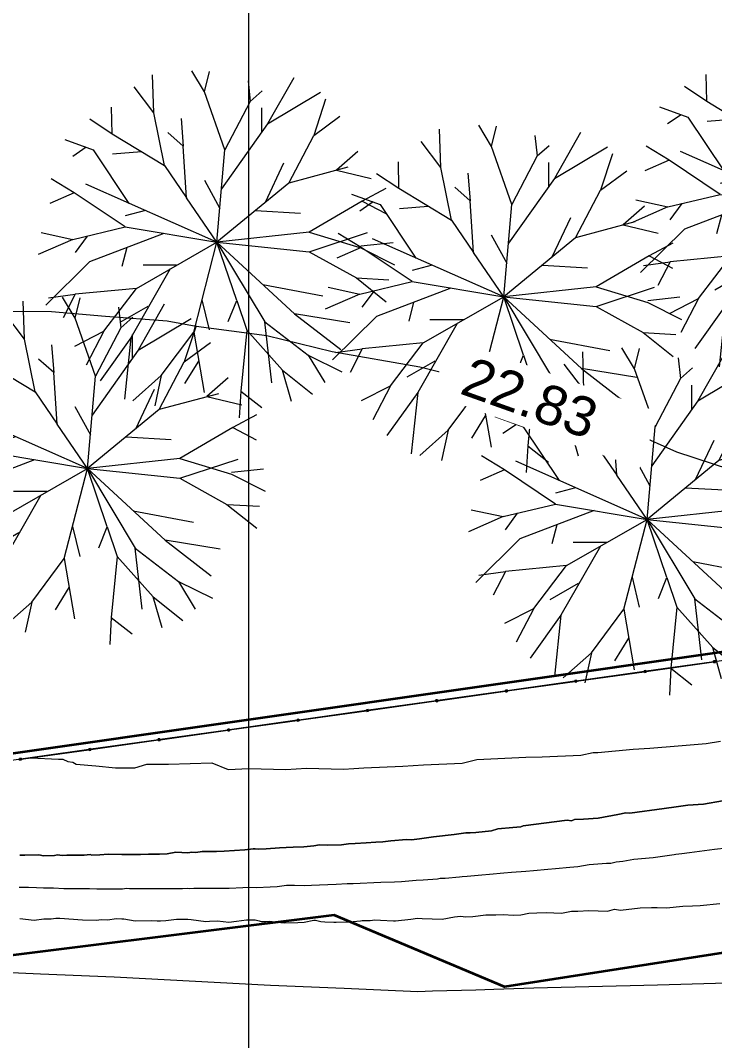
# Model space of a CAD drawing. Header units: metres. Extents: x -207 to 292, y -187 to 169.
# Drawn here: x -6.77 to 13.04, y -164.63 to -135.5 of the extents above; entities that cross this region are included whole.
import ezdxf

# ---------------------------------------------------------------- set-up
doc = ezdxf.new("R2010")
doc.units = ezdxf.units.M
doc.linetypes.add('IMPORT-IMPORT-LÍMITE2 _2_', pattern=[36.83, 6.35, -2.54, 0, -2.54, 25.4, 0, 0, 0])
for name, color, linetype, lineweight in [('A-GLAZ-CWMG', 7, 'Continuous', 9), ('ACHURADO', 7, 'Continuous', 9), ('arboles y arbustos', 7, 'Continuous', 9), ('C-TOPO', 7, 'Continuous', 9), ('C-TOPO-LABL', 7, 'Continuous', 9), ('C-TOPO-MAJR', 7, 'Continuous', 35), ('grilla', 7, 'Continuous', 9), ('linea costa', 7, 'Continuous', 35), ('linea propiedad', 7, 'IMPORT-IMPORT-LÍMITE2 _2_', 35)]:
    doc.layers.add(name, color=color, linetype=linetype, lineweight=lineweight)
doc.layers.add('PR10-ARQ-PL-001-Emplazamiento-C-1_dwg', color=7, linetype='Continuous', lineweight=9, true_color=0x767676)
doc.styles.add('Arial_2', font='arial.ttf', dxfattribs={"height": 1.125})

# ---------------------------------------------------------------- blocks, each defined once
blk = doc.blocks.new('PR10-ARQ-PL-001-Emplazamiento-C-1_dwg_Circular Mullion - 5mm-517344-PLANTA EMPLAZAMIENTO-674655-PLANTA EMPLAZAMIENTO ACTUALIZADO')
at = {"layer": 'A-GLAZ-CWMG', "flags": 128}
for points in [[(-84.442, 139.656), (-83.711, 141.464), (-83.713, 141.465), (-83.716, 141.466), (-84.446, 139.658), (-84.444, 139.657)], [(-84.444, 139.657), (-83.713, 141.465)]]:
    blk.add_lwpolyline(points, close=True, dxfattribs=at)
blk = doc.blocks.new('PR10-ARQ-PL-001-Emplazamiento-C-1_dwg_Rectangular Mullion - 50 x 50 mm-517346-PLANTA EMPLAZAMIENTO-674657-PLANTA EMPLAZAMIENTO ACTUALIZADO')
at = {"layer": 'A-GLAZ-CWMG', "flags": 128}
blk.add_lwpolyline([(0.025, 0.025), (-0.025, 0.025), (-0.025, -0.025), (0.025, -0.025)], close=True, dxfattribs=at)
blk = doc.blocks.new('PR10-ARQ-PL-001-Emplazamiento-C-1_dwg_Rectangular Mullion - 50 x 50 mm-517357-PLANTA EMPLAZAMIENTO-674659-PLANTA EMPLAZAMIENTO ACTUALIZADO')
at = {"layer": 'A-GLAZ-CWMG', "flags": 128}
blk.add_lwpolyline([(0.025, 0.025), (0.025, -0.025), (-0.025, -0.025), (-0.025, 0.025)], close=True, dxfattribs=at)
blk = doc.blocks.new('PR10-ARQ-PL-001-Emplazamiento-C-1_dwg_PR10-ARQ-PL-001-Emplazamiento-WIP-A_dwg_arbolito2-671575-PLANTA EMPLAZAMIENTO-674710-PLANTA EMPLAZAMIENTO ACTUALIZADO')
at = {"layer": 'arboles y arbustos'}
for p, q in [((79, 3660), (-283, 4264)), ((-1368, 3061), (-1929, 3801)), ((3531, 3446), (3194, 2410)), ((1704, 3199), (1704, 2495)), ((1878, 2746), (565, 895)), ((-3295, 2076), (-3678, 1817)), ((-2547, 1888), (-1721, 1960)), ((2336, 1620), (1807, 496)), ((76, 1135), (516, 326)), ((-3637, 777), (-4331, 473)), ((-1609, 271), (-2183, 115)), ((2821, 188), (1534, 261)), ((-3676, -555), (-4665, -988)), ((-3269, -458), (-3616, -929)), ((3068, -911), (4732, -361)), ((-2140, -787), (-2280, -1329)), ((5457, -647), (4542, -746)), ((-716, -1292), (-1676, -1292)), ((4413, -1655), (5341, -1707)), ((1739, -1838), (3454, -2164)), ((-4369, -2226), (-3610, -2120)), ((6, -2283), (211, -3139)), ((-2328, -2920), (-1527, -2458)), ((-2796, -3175), (-3300, -4141)), ((-2023, -3367), (-2208, -5117)), ((-482, -4668), (-87, -4026)), ((3034, -3854), (4001, -4335)), ((-1156, -4443), (-1342, -5303)), ((1114, -4886), (1071, -5652))]:
    blk.add_line(p, q, dxfattribs=at)
at = {"layer": 'arboles y arbustos', "flags": 128}
for points in [[(-2560, 2465), (-1063, 1554), (-1368, 3061), (-1401, 4150)], [(1385, 3388), (661, 2007), (79, 3660), (221, 4243)], [(1322, 3974), (1385, 3388), (1728, 3690)], [(2623, 4059), (1878, 2746), (3390, 3652)], [(-3197, 2891), (-2560, 2465), (-2576, 3223)], [(4172, 1505), (2480, 1049), (3194, 2410), (3940, 2964)], [(-589, 2897), (-531, 2106), (-968, 2495)], [(-3908, 2302), (-3099, 2004), (-2078, 473)], [(-1063, 1554), (-433, 633), (-531, 2106)], [(2480, 1049), (433, -633), (661, 2007)], [(4449, 1960), (3842, 1426), (4838, 1183)], [(-4583, -358), (-3676, -555), (-2181, -197), (-3637, 777), (-4292, 1176)], [(-2181, -197), (433, -633), (-3312, 1026)], [(5254, 901), (4577, 540), (5249, 185)], [(-1866, -1951), (433, -633), (-433, 633)], [(4577, 540), (3067, -348), (433, -633), (2646, -2675)], [(-1080, -381), (-3199, -1193), (-4453, -2432)], [(3067, -348), (4539, -791), (5502, -1281)], [(-230, -3198), (433, -633), (1795, -2906)], [(997, -2297), (433, -633), (3068, -911), (4413, -1655), (5264, -2335)], [(-898, -1396), (-2023, -3367), (-2901, -4596)], [(-3623, -3597), (-2796, -3175), (-1866, -1951), (-3610, -2120), (-3954, -2795)], [(757, -2895), (997, -2297), (1284, -3142)], [(1996, -4647), (1795, -2906), (3034, -3854), (3507, -4643)], [(4224, -2938), (2646, -2675), (3965, -3695)], [(-1963, -5161), (-1156, -4443), (-230, -3198), (68, -4925)], [(2305, -4291), (1284, -3142), (1114, -4886), (1710, -5354)], [(2561, -5184), (2305, -4291), (3157, -4971)]]:
    blk.add_lwpolyline(points, dxfattribs=at)
blk = doc.blocks.new('PR10-ARQ-PL-001-Emplazamiento-C-1_dwg-674643-PLANTA EMPLAZAMIENTO ACTUALIZADO')
at = {"layer": 'ACHURADO'}
h = blk.add_hatch(dxfattribs=at)
h.set_pattern_fill('FP_1', color=256, style=0, pattern_type=2)
h.set_pattern_definition([(90, (-655750.258, -5498481.082), (-3.592, 3.592), [0.9525, -6.232]), (45, (-655750.258, -5498481.082), (-3.5921024484, 3.5921024484), [0.9525, -4.127]), (135, (-655750.258, -5498481.082), (-3.5921024484, -3.5921024484), [0.9525, -4.127])])
h.paths.add_polyline_path([(15.217, -149.909), (15.143, -149.871), (15.106, -149.875)])
h.paths.add_polyline_path([(-0.749, -148.458), (-0.823, -148.421), (-0.86, -148.425)])
h.paths.add_polyline_path([(26.48, -147.805), (26.595, -147.76), (26.556, -147.729)])
h.paths.add_polyline_path([(14.502, -147.706), (14.54, -147.696), (14.519, -147.691)])
h.paths.add_polyline_path([(34.218, -147.403), (34.144, -147.365), (34.107, -147.369)])
h.paths.add_polyline_path([(26.003, -147.167), (27.498, -146.809), (26.499, -146.141), (25.731, -146.395), (25.768, -146.406), (25.729, -147.107)])
h.paths.add_polyline_path([(27.605, -146.134), (27.915, -146.382), (28.07, -146.34)])
h.paths.add_polyline_path([(26.498, -144.578), (26.629, -145.702), (27.59, -146.122), (26.579, -144.608)])
h.paths.add_polyline_path([(20.043, -143.819), (19.213, -143.313), (19.209, -143.146), (18.022, -142.948), (19.238, -143.89)])
h.paths.add_polyline_path([(22.205, -146.411), (23.294, -145.517), (24.617, -145.592), (24.458, -144.674), (25.787, -144.316), (26.498, -144.578), (26.459, -144.242), (25.098, -141.969), (23.948, -142.628), (23.033, -142.628), (23.158, -142.39), (23.105, -141.901), (21.466, -142.529), (20.172, -143.807), (20.043, -143.819), (20.709, -144.224), (21.339, -145.145), (21.316, -144.793), (21.797, -144.548), (22.288, -145.452)])
h.paths.add_polyline_path([(33.503, -145.2), (33.541, -145.19), (33.52, -145.185)])
h.paths.add_polyline_path([(25.949, -144.479), (25.932, -144.43), (25.898, -144.421)])
h.paths.add_polyline_path([(23.37, -143.428), (23.567, -143.082), (23.65, -143.033)])
h.paths.add_polyline_path([(23.09, -143.822), (23.37, -143.428), (23.171, -143.775)])
h.paths.add_polyline_path([(21.241, -143.672), (21.004, -143.461), (21.224, -143.44)])
h.paths.add_polyline_path([(43.366, -143.344), (43.292, -143.307), (43.255, -143.311)])
h.paths.add_polyline_path([(42.947, -143.218), (54.691, -138.269), (54.222, -138.128), (44.657, -142.446)])
h.paths.add_polyline_path([(39.26, -143.186), (42.032, -142.82), (41.748, -140.663), (39.876, -138.936), (41.238, -141.209), (41.37, -142.349), (40.345, -142.294)])
h.paths.add_polyline_path([(39.26, -143.186), (39.876, -138.936), (39.213, -141.501), (39.06, -141.707), (39.341, -142.242), (39.336, -142.294)])
h.paths.add_polyline_path([(39.26, -143.186), (38.827, -138.761), (36.423, -141.592), (37.673, -142.294)])
h.paths.add_polyline_path([(42.785, -143.169), (54.802, -138.303), (54.729, -138.265), (44.657, -142.401)])
h.paths.add_polyline_path([(38.276, -140.172), (38.234, -139.595), (38.605, -139.595)])
h.paths.add_polyline_path([(38.394, -141.92), (37.785, -141.03), (38.276, -140.172)])
h.paths.add_polyline_path([(19.915, -141.065), (19.841, -141.028), (19.804, -141.032)])
h.paths.add_polyline_path([(11.337, -140.988), (115.539, -106.72), (115.07, -106.579), (16.674, -139.218)])
h.paths.add_polyline_path([(11.7, -140.829), (115.65, -106.754), (115.577, -106.716), (16.674, -139.195)])
h.paths.add_polyline_path([(11.7, -140.829), (115.539, -106.72), (115.07, -106.579), (16.674, -139.181)])
h.paths.add_polyline_path([(37.577, -140.254), (37.606, -140.217), (37.609, -140.236)])
h.paths.add_polyline_path([(2.231, -139.793), (2.268, -139.783), (2.248, -139.778)])
h.paths.add_polyline_path([(43.982, -139.094), (43.909, -139.057), (43.871, -139.061)])
h.paths.add_polyline_path([(19.2, -138.863), (19.238, -138.853), (19.217, -138.848)])
h.paths.add_polyline_path([(43.268, -136.892), (43.305, -136.882), (43.285, -136.877)])
at = {"layer": 'C-TOPO', "flags": 128}
for points in [[(13.212, -162.136), (12.796, -162.201), (12.613, -162.229), (12.251, -162.285), (11.608, -162.385), (10.239, -162.598), (9.685, -162.684), (9.381, -162.731), (8.326, -162.895), (7.044, -163.095), (6.828, -163.004), (5.584, -162.482), (5.505, -162.448), (5.258, -162.345), (4.694, -162.108), (4.395, -161.982), (3.829, -161.745), (3.821, -161.742), (3.813, -161.738), (3.718, -161.698), (3.115, -161.445), (3.064, -161.424), (2.566, -161.215), (2.186, -161.055), (2.097, -161.066), (1.867, -161.094), (1.637, -161.123), (1.569, -161.131), (1.175, -161.18), (0.747, -161.233), (0.282, -161.291), (0.14, -161.308), (0.082, -161.316), (-0.105, -161.339), (-0.513, -161.39), (-0.828, -161.429), (-1.206, -161.475), (-1.469, -161.508), (-1.821, -161.552), (-2.607, -161.649), (-2.669, -161.657), (-2.962, -161.693), (-3.463, -161.755), (-3.839, -161.802), (-4.404, -161.872), (-4.69, -161.907), (-5.266, -161.979), (-5.594, -162.02), (-5.653, -162.027), (-6.535, -162.136), (-6.923, -162.184)], [(-7.476, -156.499), (-5.39, -156.201), (-3.829, -155.977), (-3.308, -155.903), (-0.965, -155.568), (-0.404, -155.487), (0.89, -155.302), (1.346, -155.237), (1.669, -155.191), (2.956, -155.007), (3.617, -154.912), (3.753, -154.893), (5.671, -154.618), (7.103, -154.413), (8.251, -154.249), (10.313, -153.954), (11.015, -153.854), (12.902, -153.584), (13.489, -153.5)], [(13.299, -153.778), (12.966, -153.825), (11.886, -153.977), (11.256, -154.065), (11.014, -154.1), (10.965, -154.106), (10.406, -154.185), (10.233, -154.209), (9.885, -154.258), (8.285, -154.483), (7.387, -154.609), (7.197, -154.636), (6.711, -154.704), (5.761, -154.838), (5.51, -154.873), (3.857, -155.105), (3.7, -155.127), (3.626, -155.138), (2.935, -155.235), (1.838, -155.389), (1.584, -155.425), (1.319, -155.462), (0.945, -155.515), (0.59, -155.565), (-0.409, -155.705), (-0.844, -155.766), (-1.034, -155.793), (-3.138, -156.088), (-3.297, -156.111), (-3.488, -156.138), (-3.745, -156.174), (-4.527, -156.284), (-5.314, -156.394), (-5.403, -156.407), (-5.559, -156.429), (-7.435, -156.692)], [(-6.923, -162.184), (-6.535, -162.136), (-5.653, -162.027), (-5.594, -162.02), (-5.266, -161.979), (-4.69, -161.907), (-4.404, -161.872), (-3.839, -161.802), (-3.463, -161.755), (-2.962, -161.693), (-2.669, -161.657), (-2.607, -161.649), (-1.821, -161.552), (-1.469, -161.508), (-1.206, -161.475), (-0.828, -161.429), (-0.513, -161.39), (-0.105, -161.339), (0.082, -161.316), (0.14, -161.308), (0.282, -161.291), (0.747, -161.233), (1.175, -161.18), (1.569, -161.131), (1.637, -161.123), (1.867, -161.094), (2.097, -161.066), (2.186, -161.055), (2.566, -161.215), (3.064, -161.424), (3.115, -161.445), (3.718, -161.698), (3.813, -161.738), (3.821, -161.742), (3.829, -161.745), (4.395, -161.982), (4.694, -162.108), (5.258, -162.345), (5.505, -162.448), (5.584, -162.482), (6.828, -163.004), (7.044, -163.095), (8.326, -162.895), (9.381, -162.731), (9.685, -162.684), (10.239, -162.598), (11.608, -162.385), (12.251, -162.285), (12.613, -162.229), (12.796, -162.201), (13.212, -162.136)]]:
    blk.add_lwpolyline(points, dxfattribs=at)
at = {"layer": 'C-TOPO-MAJR', "color": 1, "lineweight": 9, "true_color": 0xff0000, "flags": 128}
for points in [[(13.259, -157.788), (12.722, -157.879), (12.272, -157.914), (11.937, -157.961), (11.602, -158.008), (10.615, -158.134), (10.51, -158.126), (10.28, -158.181), (9.713, -158.281), (9.293, -158.307), (9.045, -158.315), (8.958, -158.354), (8.83, -158.343), (7.579, -158.503), (7.513, -158.528), (7.284, -158.552), (6.853, -158.587), (6.669, -158.641), (6.225, -158.687), (6.067, -158.702), (5.943, -158.703), (5.609, -158.75), (5.014, -158.81), (4.622, -158.876), (4.392, -158.9), (4.246, -158.887), (3.802, -158.933), (3.573, -158.959), (3.376, -158.97), (3.098, -158.986), (2.785, -159.005), (2.589, -159.016), (2.393, -159.039), (1.998, -159.051), (1.766, -159.041), (1.605, -159.074), (1.316, -159.097), (1.015, -159.109), (0.818, -159.121), (0.621, -159.132), (0.239, -159.155), (0.031, -159.167), (-0.071, -159.153), (-0.13, -159.153), (-0.362, -159.19), (-0.953, -159.225), (-1.176, -159.229), (-1.586, -159.234), (-1.766, -159.264), (-1.878, -159.253), (-1.99, -159.268), (-2.334, -159.255), (-2.58, -159.303), (-2.803, -159.308), (-3.117, -159.311), (-3.34, -159.316), (-3.653, -159.319), (-3.876, -159.323), (-4.261, -159.306), (-4.503, -159.331), (-4.727, -159.335), (-4.774, -159.316), (-4.95, -159.339), (-5.441, -159.336), (-5.577, -159.346), (-5.708, -159.326), (-5.8, -159.351), (-6.113, -159.354), (-6.245, -159.331), (-6.643, -159.335), (-6.716, -159.338), (-6.783, -159.336)], [(-6.473, -156.557), (-5.681, -156.593), (-5.557, -156.597), (-5.418, -156.668), (-5.276, -156.681), (-5.18, -156.736), (-4.618, -156.79), (-4.054, -156.844), (-3.504, -156.843), (-3.165, -156.74), (-2.54, -156.738), (-1.311, -156.7), (-0.842, -156.896), (-0.254, -156.861), (0.803, -156.888), (1.391, -156.853), (2.447, -156.88), (2.741, -156.862), (3.035, -156.845), (4.142, -156.794), (4.73, -156.759), (5.837, -156.709), (6.253, -156.605), (7.655, -156.541), (8.114, -156.531), (9.221, -156.48), (9.572, -156.41), (9.703, -156.402), (10.718, -156.315), (11.193, -156.284), (11.995, -156.216), (12.796, -156.147), (13.21, -156.084)], [(-6.789, -161.149), (-6.375, -161.189), (-6.096, -161.16), (-5.89, -161.157), (-5.759, -161.136), (-5.647, -161.136), (-4.999, -161.182), (-4.593, -161.194), (-4.461, -161.179), (-4.278, -161.186), (-4.038, -161.149), (-3.87, -161.156), (-3.819, -161.152), (-3.496, -161.217), (-3.032, -161.2), (-2.864, -161.217), (-2.771, -161.217), (-2.622, -161.206), (-2.316, -161.163), (-2.148, -161.164), (-1.991, -161.169), (-1.895, -161.17), (-1.48, -161.231), (-1.375, -161.219), (-1.147, -161.216), (-0.818, -161.254), (-0.602, -161.222), (-0.319, -161.18), (-0.162, -161.185), (-0.068, -161.184), (0.043, -161.214), (0.099, -161.229), (0.227, -161.227), (0.327, -161.226), (0.591, -161.253), (0.666, -161.26), (0.761, -161.27), (1.145, -161.265), (1.328, -161.254), (1.599, -161.197), (1.653, -161.198), (1.801, -161.236), (1.914, -161.24), (2.172, -161.249), (2.241, -161.248), (2.557, -161.245), (2.623, -161.238), (2.934, -161.209), (2.982, -161.204), (3.21, -161.201), (3.341, -161.188), (3.507, -161.195), (3.878, -161.209), (3.927, -161.211), (3.931, -161.211), (3.935, -161.21), (4.368, -161.161), (4.563, -161.135), (4.694, -161.143), (5.268, -161.163), (5.619, -161.094), (5.785, -161.081), (5.938, -161.099), (6.143, -161.089), (6.515, -161.043), (6.793, -161.041), (7.007, -161.028), (7.302, -161.049), (7.507, -161.038), (7.737, -160.99), (7.966, -160.988), (8.229, -160.974), (8.666, -160.998), (8.959, -160.936), (9.139, -160.936), (9.451, -160.921), (9.984, -160.936), (10.181, -160.883), (10.35, -160.904), (10.911, -160.845), (11.238, -160.834), (11.403, -160.829), (11.669, -160.843), (12.133, -160.791), (12.411, -160.782), (12.625, -160.776), (13.184, -160.719)], [(-6.801, -160.247), (-6.534, -160.256), (-6.305, -160.263), (-6.107, -160.268), (-6.023, -160.27), (-5.821, -160.269), (-5.527, -160.287), (-5.408, -160.293), (-5.245, -160.293), (-4.875, -160.292), (-4.8, -160.291), (-4.592, -160.299), (-4.222, -160.297), (-3.852, -160.295), (-3.742, -160.283), (-3.651, -160.289), (-3.456, -160.292), (-3.086, -160.291), (-2.96, -160.29), (-2.716, -160.29), (-2.518, -160.288), (-2.41, -160.287), (-2.148, -160.286), (-2.005, -160.278), (-1.949, -160.285), (-1.816, -160.277), (-1.579, -160.283), (-1.417, -160.282), (-1.183, -160.28), (-0.813, -160.279), (-0.426, -160.263), (-0.246, -160.254), (-0.029, -160.26), (0.358, -160.245), (0.557, -160.236), (0.82, -160.197), (1.055, -160.195), (1.347, -160.201), (1.54, -160.195), (1.766, -160.186), (2.245, -160.166), (2.555, -160.151), (2.722, -160.146), (2.926, -160.137), (3.314, -160.122), (3.517, -160.113), (3.905, -160.097), (4.108, -160.088), (4.519, -160.053), (4.723, -160.044), (5.133, -160.009), (5.211, -159.996), (5.352, -159.99), (5.763, -159.955), (5.84, -159.946), (5.982, -159.936), (6.393, -159.901), (6.612, -159.882), (7.023, -159.847), (7.242, -159.828), (7.652, -159.793), (7.872, -159.774), (8.282, -159.739), (8.502, -159.72), (8.912, -159.685), (9.132, -159.666), (9.464, -159.609), (9.958, -159.567), (10.077, -159.563), (10.226, -159.531), (10.421, -159.51), (10.737, -159.455), (11.288, -159.407), (11.884, -159.321), (11.933, -159.313), (12.099, -159.295), (12.32, -159.262), (13.033, -159.165), (13.389, -159.126)], [(-7.243, -162.677), (-6.194, -162.723), (-4.097, -162.815), (0.372, -163.046), (2.469, -163.138), (3.518, -163.184), (4.567, -163.23), (4.986, -163.212), (6.222, -163.179), (6.74, -163.163), (7.877, -163.128), (11.405, -163.04), (13.06, -162.989)], [(-7.268, -143.806), (-5.884, -143.812), (-4.344, -143.949), (-2.583, -144.082), (-1.751, -144.239), (0.26, -144.499), (2.123, -144.957), (4.627, -145.398), (6.778, -145.94), (8.237, -146.46), (10.767, -147.292), (11.95, -147.822), (14.481, -148.653), (15.48, -149.229), (15.972, -149.376), (18.502, -150.207), (19.697, -150.316), (20.153, -150.358), (22.684, -151.189), (23.421, -151.256), (24.334, -151.282), (25.552, -151.527), (26.152, -151.648), (26.384, -151.655)]]:
    blk.add_lwpolyline(points, dxfattribs=at)
at = {"layer": 'grilla'}
blk.add_line((-0.258, 166.258), (-0.258, -186.737), dxfattribs=at)
at = {"layer": 'linea costa', "flags": 128}
blk.add_lwpolyline([(109.48, -145.125), (94.263, -150.203), (81.587, -152.508), (73.479, -153.981), (59.221, -156.573), (51.397, -157.995), (36.987, -160.615), (28.619, -159.405), (21.72, -162.999), (15.791, -161.735), (7.044, -163.095), (2.186, -161.055), (-9.575, -162.513), (-18.845, -162.028), (-29.546, -162.308), (-42.066, -161.226), (-48.521, -162.585), (-52.878, -161.68), (-58.326, -162.723), (-63.335, -161.977), (-69.79, -160.797), (-77.157, -158.434)], dxfattribs=at)
at = {"layer": 'linea propiedad', "flags": 128}
blk.add_lwpolyline([(-54.042, -143.793), (-38.598, -151.641), (-10.751, -156.968), (44.566, -149.053), (79.439, -137.61), (80.625, -135.045), (148.868, -121.367), (151.509, -116.902), (163.851, -37.257), (170.315, -18.175), (141.974, -4.208)], dxfattribs=at)
at = {"xscale": 0.001, "yscale": 0.001, "zscale": 0.001}
for p in [(15.376, -140.274), (-1.594, -141.204), (6.591, -142.764), (-5.288, -147.667), (10.678, -149.117)]:
    blk.add_blockref('PR10-ARQ-PL-001-Emplazamiento-C-1_dwg_PR10-ARQ-PL-001-Emplazamiento-WIP-A_dwg_arbolito2-671575-PLANTA EMPLAZAMIENTO-674710-PLANTA EMPLAZAMIENTO ACTUALIZADO', p, dxfattribs=at)
for p, rotation in [((91.737, -10.86), 119.9999999999999), ((91.737, -10.86), 119.9999999999999), ((91.737, -10.86), 119.9999999999999), ((89.757, -11.138), 119.9999999999999), ((89.757, -11.138), 119.9999999999999), ((89.757, -11.138), 119.9999999999999), ((87.776, -11.416), 119.9999999999999), ((87.776, -11.416), 119.9999999999999), ((87.776, -11.416), 119.9999999999999), ((85.796, -11.695), 120.0000000000004), ((85.796, -11.695), 120.0000000000004), ((85.796, -11.695), 120.0000000000004), ((83.815, -11.973), 119.9999999999999), ((83.815, -11.973), 119.9999999999999), ((83.815, -11.973), 119.9999999999999), ((81.835, -12.251), 119.9999999999999), ((81.835, -12.251), 119.9999999999999), ((81.835, -12.251), 119.9999999999999), ((79.854, -12.53), 119.9999999999999), ((79.854, -12.53), 119.9999999999999), ((79.854, -12.53), 119.9999999999999), ((77.874, -12.808), 120.0000000000004), ((77.874, -12.808), 120.0000000000004), ((77.874, -12.808), 120.0000000000004), ((75.893, -13.086), 119.9999999999999), ((75.893, -13.086), 119.9999999999999), ((75.893, -13.086), 119.9999999999999), ((73.913, -13.365), 120.0000000000004), ((73.913, -13.365), 120.0000000000004), ((73.913, -13.365), 120.0000000000004)]:
    blk.add_blockref('PR10-ARQ-PL-001-Emplazamiento-C-1_dwg_Circular Mullion - 5mm-517344-PLANTA EMPLAZAMIENTO-674655-PLANTA EMPLAZAMIENTO ACTUALIZADO', p, dxfattribs=dict(rotation=rotation))
at = {"extrusion": (0, 0, -1), "rotation": 172}
for name, p in [('PR10-ARQ-PL-001-Emplazamiento-C-1_dwg_Rectangular Mullion - 50 x 50 mm-517346-PLANTA EMPLAZAMIENTO-674657-PLANTA EMPLAZAMIENTO ACTUALIZADO', (-13.038, -153.815)), ('PR10-ARQ-PL-001-Emplazamiento-C-1_dwg_Rectangular Mullion - 50 x 50 mm-517357-PLANTA EMPLAZAMIENTO-674659-PLANTA EMPLAZAMIENTO ACTUALIZADO', (-13.038, -153.815)), ('PR10-ARQ-PL-001-Emplazamiento-C-1_dwg_Rectangular Mullion - 50 x 50 mm-517346-PLANTA EMPLAZAMIENTO-674657-PLANTA EMPLAZAMIENTO ACTUALIZADO', (-11.057, -154.093)), ('PR10-ARQ-PL-001-Emplazamiento-C-1_dwg_Rectangular Mullion - 50 x 50 mm-517357-PLANTA EMPLAZAMIENTO-674659-PLANTA EMPLAZAMIENTO ACTUALIZADO', (-11.057, -154.093)), ('PR10-ARQ-PL-001-Emplazamiento-C-1_dwg_Rectangular Mullion - 50 x 50 mm-517346-PLANTA EMPLAZAMIENTO-674657-PLANTA EMPLAZAMIENTO ACTUALIZADO', (-9.077, -154.372)), ('PR10-ARQ-PL-001-Emplazamiento-C-1_dwg_Rectangular Mullion - 50 x 50 mm-517357-PLANTA EMPLAZAMIENTO-674659-PLANTA EMPLAZAMIENTO ACTUALIZADO', (-9.077, -154.372)), ('PR10-ARQ-PL-001-Emplazamiento-C-1_dwg_Rectangular Mullion - 50 x 50 mm-517346-PLANTA EMPLAZAMIENTO-674657-PLANTA EMPLAZAMIENTO ACTUALIZADO', (-7.096, -154.65)), ('PR10-ARQ-PL-001-Emplazamiento-C-1_dwg_Rectangular Mullion - 50 x 50 mm-517357-PLANTA EMPLAZAMIENTO-674659-PLANTA EMPLAZAMIENTO ACTUALIZADO', (-7.096, -154.65)), ('PR10-ARQ-PL-001-Emplazamiento-C-1_dwg_Rectangular Mullion - 50 x 50 mm-517346-PLANTA EMPLAZAMIENTO-674657-PLANTA EMPLAZAMIENTO ACTUALIZADO', (-5.115, -154.929)), ('PR10-ARQ-PL-001-Emplazamiento-C-1_dwg_Rectangular Mullion - 50 x 50 mm-517357-PLANTA EMPLAZAMIENTO-674659-PLANTA EMPLAZAMIENTO ACTUALIZADO', (-5.115, -154.929)), ('PR10-ARQ-PL-001-Emplazamiento-C-1_dwg_Rectangular Mullion - 50 x 50 mm-517346-PLANTA EMPLAZAMIENTO-674657-PLANTA EMPLAZAMIENTO ACTUALIZADO', (-3.135, -155.207)), ('PR10-ARQ-PL-001-Emplazamiento-C-1_dwg_Rectangular Mullion - 50 x 50 mm-517357-PLANTA EMPLAZAMIENTO-674659-PLANTA EMPLAZAMIENTO ACTUALIZADO', (-3.135, -155.207)), ('PR10-ARQ-PL-001-Emplazamiento-C-1_dwg_Rectangular Mullion - 50 x 50 mm-517346-PLANTA EMPLAZAMIENTO-674657-PLANTA EMPLAZAMIENTO ACTUALIZADO', (-1.154, -155.485)), ('PR10-ARQ-PL-001-Emplazamiento-C-1_dwg_Rectangular Mullion - 50 x 50 mm-517357-PLANTA EMPLAZAMIENTO-674659-PLANTA EMPLAZAMIENTO ACTUALIZADO', (-1.154, -155.485)), ('PR10-ARQ-PL-001-Emplazamiento-C-1_dwg_Rectangular Mullion - 50 x 50 mm-517346-PLANTA EMPLAZAMIENTO-674657-PLANTA EMPLAZAMIENTO ACTUALIZADO', (0.826, -155.764)), ('PR10-ARQ-PL-001-Emplazamiento-C-1_dwg_Rectangular Mullion - 50 x 50 mm-517357-PLANTA EMPLAZAMIENTO-674659-PLANTA EMPLAZAMIENTO ACTUALIZADO', (0.826, -155.764)), ('PR10-ARQ-PL-001-Emplazamiento-C-1_dwg_Rectangular Mullion - 50 x 50 mm-517346-PLANTA EMPLAZAMIENTO-674657-PLANTA EMPLAZAMIENTO ACTUALIZADO', (2.807, -156.042)), ('PR10-ARQ-PL-001-Emplazamiento-C-1_dwg_Rectangular Mullion - 50 x 50 mm-517357-PLANTA EMPLAZAMIENTO-674659-PLANTA EMPLAZAMIENTO ACTUALIZADO', (2.807, -156.042)), ('PR10-ARQ-PL-001-Emplazamiento-C-1_dwg_Rectangular Mullion - 50 x 50 mm-517346-PLANTA EMPLAZAMIENTO-674657-PLANTA EMPLAZAMIENTO ACTUALIZADO', (4.787, -156.32)), ('PR10-ARQ-PL-001-Emplazamiento-C-1_dwg_Rectangular Mullion - 50 x 50 mm-517357-PLANTA EMPLAZAMIENTO-674659-PLANTA EMPLAZAMIENTO ACTUALIZADO', (4.787, -156.32)), ('PR10-ARQ-PL-001-Emplazamiento-C-1_dwg_Rectangular Mullion - 50 x 50 mm-517346-PLANTA EMPLAZAMIENTO-674657-PLANTA EMPLAZAMIENTO ACTUALIZADO', (6.768, -156.599)), ('PR10-ARQ-PL-001-Emplazamiento-C-1_dwg_Rectangular Mullion - 50 x 50 mm-517357-PLANTA EMPLAZAMIENTO-674659-PLANTA EMPLAZAMIENTO ACTUALIZADO', (6.768, -156.599))]:
    blk.add_blockref(name, p, dxfattribs=at)
at = {"layer": 'C-TOPO-LABL', "insert": (5.693, -144.948), "char_height": 1.125, "width": 5.2338, "attachment_point": 1, "rotation": 340.3771, "line_spacing_factor": 0.941778, "style": 'Arial_2'}
blk.add_mtext(' 22.83', dxfattribs=at)
blk = doc.blocks.new('Circular Mullion - 5mm-517344-PLANTA EMPLAZAMIENTO ACTUALIZADO')
at = {"layer": 'A-GLAZ-CWMG'}
for p, q in [((-83.716, 141.466), (-84.446, 139.658)), ((-84.444, 139.657), (-83.713, 141.465)), ((-83.713, 141.465), (-84.444, 139.657)), ((-84.442, 139.656), (-83.711, 141.464)), ((-83.713, 141.465), (-83.716, 141.466)), ((-83.711, 141.464), (-83.713, 141.465)), ((-84.446, 139.658), (-84.444, 139.657)), ((-84.444, 139.657), (-84.442, 139.656))]:
    blk.add_line(p, q, dxfattribs=at)
blk = doc.blocks.new('Rectangular Mullion - 50 x 50 mm-517346-PLANTA EMPLAZAMIENTO ACTUALIZADO')
at = {"layer": 'A-GLAZ-CWMG'}
for p, q in [((0.025, 0.025), (-0.025, 0.025)), ((-0.025, 0.025), (-0.025, -0.025)), ((0.025, -0.025), (0.025, 0.025)), ((-0.025, -0.025), (0.025, -0.025))]:
    blk.add_line(p, q, dxfattribs=at)
blk = doc.blocks.new('Rectangular Mullion - 50 x 50 mm-517357-PLANTA EMPLAZAMIENTO ACTUALIZADO')
at = {"layer": 'A-GLAZ-CWMG'}
for p, q in [((-0.025, -0.025), (-0.025, 0.025)), ((-0.025, 0.025), (0.025, 0.025)), ((0.025, 0.025), (0.025, -0.025)), ((0.025, -0.025), (-0.025, -0.025))]:
    blk.add_line(p, q, dxfattribs=at)

msp = doc.modelspace()

# ---------------------------------------------------------------- linework, layer by layer
at = {"layer": 'C-TOPO'}
for p, q in [((12.902, -153.584), (13.489, -153.5)), ((11.015, -153.854), (12.902, -153.584)), ((13.299, -153.778), (12.966, -153.825)), ((8.251, -154.249), (10.313, -153.954)), ((10.313, -153.954), (11.015, -153.854)), ((11.256, -154.065), (11.014, -154.1)), ((11.886, -153.977), (11.256, -154.065)), ((12.966, -153.825), (11.886, -153.977)), ((7.103, -154.413), (8.251, -154.249)), ((9.885, -154.258), (8.285, -154.483)), ((10.233, -154.209), (9.885, -154.258)), ((10.406, -154.185), (10.233, -154.209)), ((10.965, -154.106), (10.406, -154.185)), ((11.014, -154.1), (10.965, -154.106)), ((3.753, -154.893), (5.671, -154.618)), ((5.671, -154.618), (7.103, -154.413)), ((7.197, -154.636), (6.711, -154.704)), ((7.387, -154.609), (7.197, -154.636)), ((8.285, -154.483), (7.387, -154.609)), ((2.956, -155.007), (3.617, -154.912)), ((3.617, -154.912), (3.753, -154.893)), ((5.51, -154.873), (3.857, -155.105)), ((5.761, -154.838), (5.51, -154.873)), ((6.711, -154.704), (5.761, -154.838)), ((0.89, -155.302), (1.346, -155.237)), ((1.346, -155.237), (1.669, -155.191)), ((1.669, -155.191), (2.956, -155.007)), ((2.935, -155.235), (1.838, -155.389)), ((3.626, -155.138), (2.935, -155.235)), ((3.7, -155.127), (3.626, -155.138)), ((3.857, -155.105), (3.7, -155.127)), ((-0.965, -155.568), (-0.404, -155.487)), ((-0.404, -155.487), (0.89, -155.302)), ((0.945, -155.515), (0.59, -155.565)), ((1.319, -155.462), (0.945, -155.515)), ((1.584, -155.425), (1.319, -155.462)), ((1.838, -155.389), (1.584, -155.425)), ((-3.308, -155.903), (-0.965, -155.568)), ((-1.034, -155.793), (-3.138, -156.088)), ((-0.844, -155.766), (-1.034, -155.793)), ((-0.409, -155.705), (-0.844, -155.766)), ((0.59, -155.565), (-0.409, -155.705)), ((-5.39, -156.201), (-3.829, -155.977)), ((-3.829, -155.977), (-3.308, -155.903)), ((-3.297, -156.111), (-3.488, -156.138)), ((-3.138, -156.088), (-3.297, -156.111)), ((-7.476, -156.499), (-5.39, -156.201)), ((-5.403, -156.407), (-5.559, -156.429)), ((-5.314, -156.394), (-5.403, -156.407)), ((-4.527, -156.284), (-5.314, -156.394)), ((-3.745, -156.174), (-4.527, -156.284)), ((-3.488, -156.138), (-3.745, -156.174)), ((-5.559, -156.429), (-7.435, -156.692)), ((2.097, -161.066), (1.867, -161.094)), ((1.867, -161.094), (2.097, -161.066)), ((2.186, -161.055), (2.097, -161.066)), ((2.097, -161.066), (2.186, -161.055)), ((2.566, -161.215), (2.186, -161.055)), ((2.186, -161.055), (2.566, -161.215)), ((-0.105, -161.339), (-0.513, -161.39)), ((-0.513, -161.39), (-0.105, -161.339)), ((0.082, -161.316), (-0.105, -161.339)), ((-0.105, -161.339), (0.082, -161.316)), ((0.14, -161.308), (0.082, -161.316)), ((0.082, -161.316), (0.14, -161.308)), ((0.282, -161.291), (0.14, -161.308)), ((0.14, -161.308), (0.282, -161.291)), ((0.747, -161.233), (0.282, -161.291)), ((0.282, -161.291), (0.747, -161.233)), ((1.175, -161.18), (0.747, -161.233)), ((0.747, -161.233), (1.175, -161.18)), ((1.569, -161.131), (1.175, -161.18)), ((1.175, -161.18), (1.569, -161.131)), ((1.637, -161.123), (1.569, -161.131)), ((1.569, -161.131), (1.637, -161.123)), ((1.867, -161.094), (1.637, -161.123)), ((1.637, -161.123), (1.867, -161.094)), ((3.064, -161.424), (2.566, -161.215)), ((2.566, -161.215), (3.064, -161.424)), ((-2.607, -161.649), (-2.669, -161.657)), ((-2.669, -161.657), (-2.607, -161.649)), ((-1.821, -161.552), (-2.607, -161.649)), ((-2.607, -161.649), (-1.821, -161.552)), ((-1.469, -161.508), (-1.821, -161.552)), ((-1.821, -161.552), (-1.469, -161.508)), ((-1.206, -161.475), (-1.469, -161.508)), ((-1.469, -161.508), (-1.206, -161.475)), ((-0.828, -161.429), (-1.206, -161.475)), ((-1.206, -161.475), (-0.828, -161.429)), ((-0.513, -161.39), (-0.828, -161.429)), ((-0.828, -161.429), (-0.513, -161.39)), ((3.115, -161.445), (3.064, -161.424)), ((3.064, -161.424), (3.115, -161.445)), ((3.718, -161.698), (3.115, -161.445)), ((3.115, -161.445), (3.718, -161.698)), ((-4.69, -161.907), (-5.266, -161.979)), ((-5.266, -161.979), (-4.69, -161.907)), ((-4.404, -161.872), (-4.69, -161.907)), ((-4.69, -161.907), (-4.404, -161.872)), ((-3.839, -161.802), (-4.404, -161.872)), ((-4.404, -161.872), (-3.839, -161.802)), ((-3.463, -161.755), (-3.839, -161.802)), ((-3.839, -161.802), (-3.463, -161.755)), ((-2.962, -161.693), (-3.463, -161.755)), ((-3.463, -161.755), (-2.962, -161.693)), ((-2.669, -161.657), (-2.962, -161.693)), ((-2.962, -161.693), (-2.669, -161.657)), ((3.813, -161.738), (3.718, -161.698)), ((3.718, -161.698), (3.813, -161.738)), ((3.821, -161.742), (3.813, -161.738)), ((3.813, -161.738), (3.821, -161.742)), ((3.829, -161.745), (3.821, -161.742)), ((3.821, -161.742), (3.829, -161.745)), ((4.395, -161.982), (3.829, -161.745)), ((3.829, -161.745), (4.395, -161.982)), ((-6.535, -162.136), (-6.923, -162.184)), ((-6.923, -162.184), (-6.535, -162.136)), ((-5.653, -162.027), (-6.535, -162.136)), ((-6.535, -162.136), (-5.653, -162.027)), ((-5.594, -162.02), (-5.653, -162.027)), ((-5.653, -162.027), (-5.594, -162.02)), ((-5.266, -161.979), (-5.594, -162.02)), ((-5.594, -162.02), (-5.266, -161.979)), ((4.694, -162.108), (4.395, -161.982)), ((4.395, -161.982), (4.694, -162.108)), ((5.258, -162.345), (4.694, -162.108)), ((4.694, -162.108), (5.258, -162.345)), ((12.613, -162.229), (12.251, -162.285)), ((12.251, -162.285), (12.613, -162.229)), ((12.796, -162.201), (12.613, -162.229)), ((12.613, -162.229), (12.796, -162.201)), ((13.212, -162.136), (12.796, -162.201)), ((12.796, -162.201), (13.212, -162.136)), ((5.505, -162.448), (5.258, -162.345)), ((5.258, -162.345), (5.505, -162.448)), ((5.584, -162.482), (5.505, -162.448)), ((5.505, -162.448), (5.584, -162.482)), ((6.828, -163.004), (5.584, -162.482)), ((5.584, -162.482), (6.828, -163.004)), ((11.608, -162.385), (10.239, -162.598)), ((10.239, -162.598), (11.608, -162.385)), ((12.251, -162.285), (11.608, -162.385)), ((11.608, -162.385), (12.251, -162.285)), ((9.381, -162.731), (8.326, -162.895)), ((8.326, -162.895), (9.381, -162.731)), ((9.685, -162.684), (9.381, -162.731)), ((9.381, -162.731), (9.685, -162.684)), ((10.239, -162.598), (9.685, -162.684)), ((9.685, -162.684), (10.239, -162.598)), ((7.044, -163.095), (6.828, -163.004)), ((6.828, -163.004), (7.044, -163.095)), ((8.326, -162.895), (7.044, -163.095)), ((7.044, -163.095), (8.326, -162.895))]:
    msp.add_line(p, q, dxfattribs=at)
at = {"layer": 'C-TOPO-MAJR', "color": 1, "lineweight": 9, "true_color": 0xff0000, "flags": 128}
for points in [[(-7.268, -143.806), (-5.884, -143.812), (-4.344, -143.949), (-2.583, -144.082), (-1.751, -144.239), (0.26, -144.499), (2.123, -144.957), (4.627, -145.398), (6.778, -145.94), (8.237, -146.46), (10.767, -147.292), (11.95, -147.822), (14.481, -148.653), (15.48, -149.229), (15.972, -149.376), (18.502, -150.207), (19.697, -150.316), (20.153, -150.358), (22.684, -151.189), (23.421, -151.256), (24.334, -151.282), (25.552, -151.527), (26.152, -151.648), (26.384, -151.655)], [(-6.473, -156.557), (-5.681, -156.593), (-5.557, -156.597), (-5.418, -156.668), (-5.276, -156.681), (-5.18, -156.736), (-4.618, -156.79), (-4.054, -156.844), (-3.504, -156.843), (-3.165, -156.74), (-2.54, -156.738), (-1.311, -156.7), (-0.842, -156.896), (-0.254, -156.861), (0.803, -156.888), (1.391, -156.853), (2.447, -156.88), (2.741, -156.862), (3.035, -156.845), (4.142, -156.794), (4.73, -156.759), (5.837, -156.709), (6.253, -156.605), (7.655, -156.541), (8.114, -156.531), (9.221, -156.48), (9.572, -156.41), (9.703, -156.402), (10.718, -156.315), (11.193, -156.284), (11.995, -156.216), (12.796, -156.147), (13.21, -156.084)], [(-6.783, -159.336), (-6.716, -159.338), (-6.643, -159.335), (-6.245, -159.331), (-6.113, -159.354), (-5.8, -159.351), (-5.708, -159.326), (-5.577, -159.346), (-5.441, -159.336), (-4.95, -159.339), (-4.774, -159.316), (-4.727, -159.335), (-4.503, -159.331), (-4.261, -159.306), (-3.876, -159.323), (-3.653, -159.319), (-3.34, -159.316), (-3.117, -159.311), (-2.803, -159.308), (-2.58, -159.303), (-2.334, -159.255), (-1.99, -159.268), (-1.878, -159.253), (-1.766, -159.264), (-1.586, -159.234), (-1.176, -159.229), (-0.953, -159.225), (-0.362, -159.19), (-0.13, -159.153), (-0.071, -159.153), (0.031, -159.167), (0.239, -159.155), (0.621, -159.132), (0.818, -159.121), (1.015, -159.109), (1.316, -159.097), (1.605, -159.074), (1.766, -159.041), (1.998, -159.051), (2.393, -159.039), (2.589, -159.016), (2.785, -159.005), (3.098, -158.986), (3.376, -158.97), (3.573, -158.959), (3.802, -158.933), (4.246, -158.887), (4.392, -158.9), (4.622, -158.876), (5.014, -158.81), (5.609, -158.75), (5.943, -158.703), (6.067, -158.702), (6.225, -158.687), (6.669, -158.641), (6.853, -158.587), (7.284, -158.552), (7.513, -158.528), (7.579, -158.503), (8.83, -158.343), (8.958, -158.354), (9.045, -158.315), (9.293, -158.307), (9.713, -158.281), (10.28, -158.181), (10.51, -158.126), (10.615, -158.134), (11.602, -158.008), (11.937, -157.961), (12.272, -157.914), (12.722, -157.879), (13.259, -157.788)], [(-6.801, -160.247), (-6.534, -160.256), (-6.305, -160.263), (-6.107, -160.268), (-6.023, -160.27), (-5.821, -160.269), (-5.527, -160.287), (-5.408, -160.293), (-5.245, -160.293), (-4.875, -160.292), (-4.8, -160.291), (-4.592, -160.299), (-4.222, -160.297), (-3.852, -160.295), (-3.742, -160.283), (-3.651, -160.289), (-3.456, -160.292), (-3.086, -160.291), (-2.96, -160.29), (-2.716, -160.289), (-2.518, -160.288), (-2.41, -160.287), (-2.148, -160.286), (-2.005, -160.278), (-1.949, -160.285), (-1.816, -160.277), (-1.579, -160.283), (-1.417, -160.282), (-1.183, -160.28), (-0.813, -160.279), (-0.426, -160.263), (-0.246, -160.254), (-0.029, -160.26), (0.358, -160.245), (0.557, -160.236), (0.82, -160.197), (1.055, -160.195), (1.347, -160.201), (1.54, -160.195), (1.766, -160.186), (2.245, -160.166), (2.555, -160.151), (2.722, -160.146), (2.926, -160.137), (3.314, -160.122), (3.517, -160.113), (3.905, -160.097), (4.108, -160.088), (4.519, -160.053), (4.723, -160.044), (5.133, -160.009), (5.211, -159.996), (5.352, -159.99), (5.763, -159.955), (5.84, -159.946), (5.982, -159.936), (6.393, -159.901), (6.612, -159.882), (7.023, -159.847), (7.242, -159.828), (7.652, -159.793), (7.872, -159.774), (8.282, -159.739), (8.502, -159.72), (8.912, -159.685), (9.132, -159.666), (9.464, -159.609), (9.958, -159.567), (10.077, -159.563), (10.226, -159.531), (10.421, -159.51), (10.737, -159.455), (11.288, -159.407), (11.884, -159.321), (11.933, -159.313), (12.099, -159.295), (12.32, -159.262), (13.033, -159.165), (13.389, -159.126)], [(2.623, -161.238), (2.934, -161.209), (2.982, -161.204), (3.21, -161.201), (3.341, -161.188), (3.507, -161.195), (3.878, -161.209), (3.927, -161.211), (3.931, -161.211), (3.935, -161.21), (4.368, -161.161), (4.563, -161.135), (4.694, -161.143), (5.268, -161.163), (5.619, -161.094), (5.785, -161.081), (5.938, -161.099), (6.143, -161.089), (6.515, -161.043), (6.793, -161.041), (7.007, -161.028), (7.302, -161.049), (7.507, -161.038), (7.737, -160.99), (7.966, -160.988), (8.229, -160.974), (8.666, -160.998), (8.959, -160.936), (9.139, -160.936), (9.451, -160.921), (9.984, -160.936), (10.181, -160.883), (10.35, -160.904), (10.911, -160.845), (11.238, -160.834), (11.403, -160.829), (11.669, -160.843), (12.133, -160.791), (12.411, -160.782), (12.625, -160.776), (13.184, -160.719)], [(-6.789, -161.149), (-6.375, -161.189), (-6.096, -161.16), (-5.89, -161.157), (-5.759, -161.136), (-5.647, -161.136), (-4.999, -161.182), (-4.593, -161.194), (-4.461, -161.179), (-4.278, -161.186), (-4.038, -161.149), (-3.87, -161.156), (-3.819, -161.152), (-3.496, -161.217), (-3.032, -161.2), (-2.864, -161.217), (-2.771, -161.217), (-2.622, -161.206), (-2.316, -161.163), (-2.148, -161.164), (-1.991, -161.169), (-1.895, -161.17), (-1.48, -161.231), (-1.375, -161.219), (-1.147, -161.216), (-0.818, -161.254), (-0.602, -161.222), (-0.319, -161.18), (-0.162, -161.185), (-0.068, -161.184), (0.043, -161.214), (0.099, -161.229), (0.227, -161.227), (0.327, -161.226), (0.591, -161.253)], [(0.591, -161.253), (0.666, -161.26), (0.761, -161.27), (1.145, -161.265), (1.328, -161.254), (1.599, -161.197), (1.653, -161.198), (1.801, -161.236), (1.914, -161.24), (2.172, -161.249), (2.241, -161.248), (2.557, -161.245), (2.623, -161.238)], [(-7.243, -162.677), (-6.194, -162.723), (-4.097, -162.815), (0.372, -163.046), (2.469, -163.138), (3.518, -163.184), (4.567, -163.23), (4.986, -163.212), (6.222, -163.179), (6.74, -163.163), (7.877, -163.128), (11.405, -163.04), (13.06, -162.989), (13.887, -162.963), (14.715, -162.938), (15.382, -162.878), (16.048, -162.818), (17.471, -162.729), (20.1, -163.089), (23.018, -164.12), (22.103, -162.929), (22.141, -162.91), (22.069, -162.817)]]:
    msp.add_lwpolyline(points, dxfattribs=at)

# ---------------------------------------------------------------- block references
at = {"layer": 'A-GLAZ-CWMG'}
for p, rotation in [((91.737, -10.86), 119.9999999999999), ((91.737, -10.86), 119.9999999999999), ((91.737, -10.86), 119.9999999999999), ((89.757, -11.138), 119.9999999999999), ((89.757, -11.138), 119.9999999999999), ((89.757, -11.138), 119.9999999999999), ((87.776, -11.416), 119.9999999999999), ((87.776, -11.416), 119.9999999999999), ((87.776, -11.416), 119.9999999999999), ((85.796, -11.695), 120.0000000000004), ((85.796, -11.695), 120.0000000000004), ((85.796, -11.695), 120.0000000000004), ((83.815, -11.973), 119.9999999999999), ((83.815, -11.973), 119.9999999999999), ((83.815, -11.973), 119.9999999999999), ((81.835, -12.251), 119.9999999999999), ((81.835, -12.251), 119.9999999999999), ((81.835, -12.251), 119.9999999999999), ((79.854, -12.53), 119.9999999999999), ((79.854, -12.53), 119.9999999999999), ((79.854, -12.53), 119.9999999999999), ((77.874, -12.808), 120.0000000000004), ((77.874, -12.808), 120.0000000000004), ((77.874, -12.808), 120.0000000000004), ((75.893, -13.086), 119.9999999999999), ((75.893, -13.086), 119.9999999999999), ((75.893, -13.086), 119.9999999999999), ((73.913, -13.365), 120.0000000000004), ((73.913, -13.365), 120.0000000000004), ((73.913, -13.365), 120.0000000000004)]:
    msp.add_blockref('Circular Mullion - 5mm-517344-PLANTA EMPLAZAMIENTO ACTUALIZADO', p, dxfattribs=dict(at, rotation=rotation))
at = {"layer": 'A-GLAZ-CWMG', "extrusion": (0, 0, -1), "rotation": 172}
for name, p in [('Rectangular Mullion - 50 x 50 mm-517346-PLANTA EMPLAZAMIENTO ACTUALIZADO', (-13.038, -153.815)), ('Rectangular Mullion - 50 x 50 mm-517357-PLANTA EMPLAZAMIENTO ACTUALIZADO', (-13.038, -153.815)), ('Rectangular Mullion - 50 x 50 mm-517346-PLANTA EMPLAZAMIENTO ACTUALIZADO', (-11.057, -154.093)), ('Rectangular Mullion - 50 x 50 mm-517357-PLANTA EMPLAZAMIENTO ACTUALIZADO', (-11.057, -154.093)), ('Rectangular Mullion - 50 x 50 mm-517346-PLANTA EMPLAZAMIENTO ACTUALIZADO', (-9.077, -154.372)), ('Rectangular Mullion - 50 x 50 mm-517357-PLANTA EMPLAZAMIENTO ACTUALIZADO', (-9.077, -154.372)), ('Rectangular Mullion - 50 x 50 mm-517346-PLANTA EMPLAZAMIENTO ACTUALIZADO', (-7.096, -154.65)), ('Rectangular Mullion - 50 x 50 mm-517357-PLANTA EMPLAZAMIENTO ACTUALIZADO', (-7.096, -154.65)), ('Rectangular Mullion - 50 x 50 mm-517346-PLANTA EMPLAZAMIENTO ACTUALIZADO', (-5.115, -154.929)), ('Rectangular Mullion - 50 x 50 mm-517357-PLANTA EMPLAZAMIENTO ACTUALIZADO', (-5.115, -154.929)), ('Rectangular Mullion - 50 x 50 mm-517346-PLANTA EMPLAZAMIENTO ACTUALIZADO', (-3.135, -155.207)), ('Rectangular Mullion - 50 x 50 mm-517357-PLANTA EMPLAZAMIENTO ACTUALIZADO', (-3.135, -155.207)), ('Rectangular Mullion - 50 x 50 mm-517346-PLANTA EMPLAZAMIENTO ACTUALIZADO', (-1.154, -155.485)), ('Rectangular Mullion - 50 x 50 mm-517357-PLANTA EMPLAZAMIENTO ACTUALIZADO', (-1.154, -155.485)), ('Rectangular Mullion - 50 x 50 mm-517346-PLANTA EMPLAZAMIENTO ACTUALIZADO', (0.826, -155.764)), ('Rectangular Mullion - 50 x 50 mm-517357-PLANTA EMPLAZAMIENTO ACTUALIZADO', (0.826, -155.764)), ('Rectangular Mullion - 50 x 50 mm-517346-PLANTA EMPLAZAMIENTO ACTUALIZADO', (2.807, -156.042)), ('Rectangular Mullion - 50 x 50 mm-517357-PLANTA EMPLAZAMIENTO ACTUALIZADO', (2.807, -156.042)), ('Rectangular Mullion - 50 x 50 mm-517346-PLANTA EMPLAZAMIENTO ACTUALIZADO', (4.787, -156.32)), ('Rectangular Mullion - 50 x 50 mm-517357-PLANTA EMPLAZAMIENTO ACTUALIZADO', (4.787, -156.32)), ('Rectangular Mullion - 50 x 50 mm-517346-PLANTA EMPLAZAMIENTO ACTUALIZADO', (6.768, -156.599)), ('Rectangular Mullion - 50 x 50 mm-517357-PLANTA EMPLAZAMIENTO ACTUALIZADO', (6.768, -156.599))]:
    msp.add_blockref(name, p, dxfattribs=at)
at = {"layer": 'PR10-ARQ-PL-001-Emplazamiento-C-1_dwg', "color": 7}
msp.add_blockref('PR10-ARQ-PL-001-Emplazamiento-C-1_dwg-674643-PLANTA EMPLAZAMIENTO ACTUALIZADO', (0, 0), dxfattribs=at)

# ---------------------------------------------------------------- next in the draw order: texts
at = {"layer": 'C-TOPO-LABL', "insert": (5.696, -144.941), "char_height": 1.125, "width": 5.74249, "attachment_point": 1, "rotation": 340.3771, "line_spacing_factor": 0.941778, "style": 'Arial_2', "bg_fill": 3, "box_fill_scale": 1.25, "bg_fill_color": 256, "bg_fill_true_color": 13158600, "bg_fill_transparency": 0}
msp.add_mtext(' 22.83 ', dxfattribs=at)

doc.saveas('drawing.dxf')
